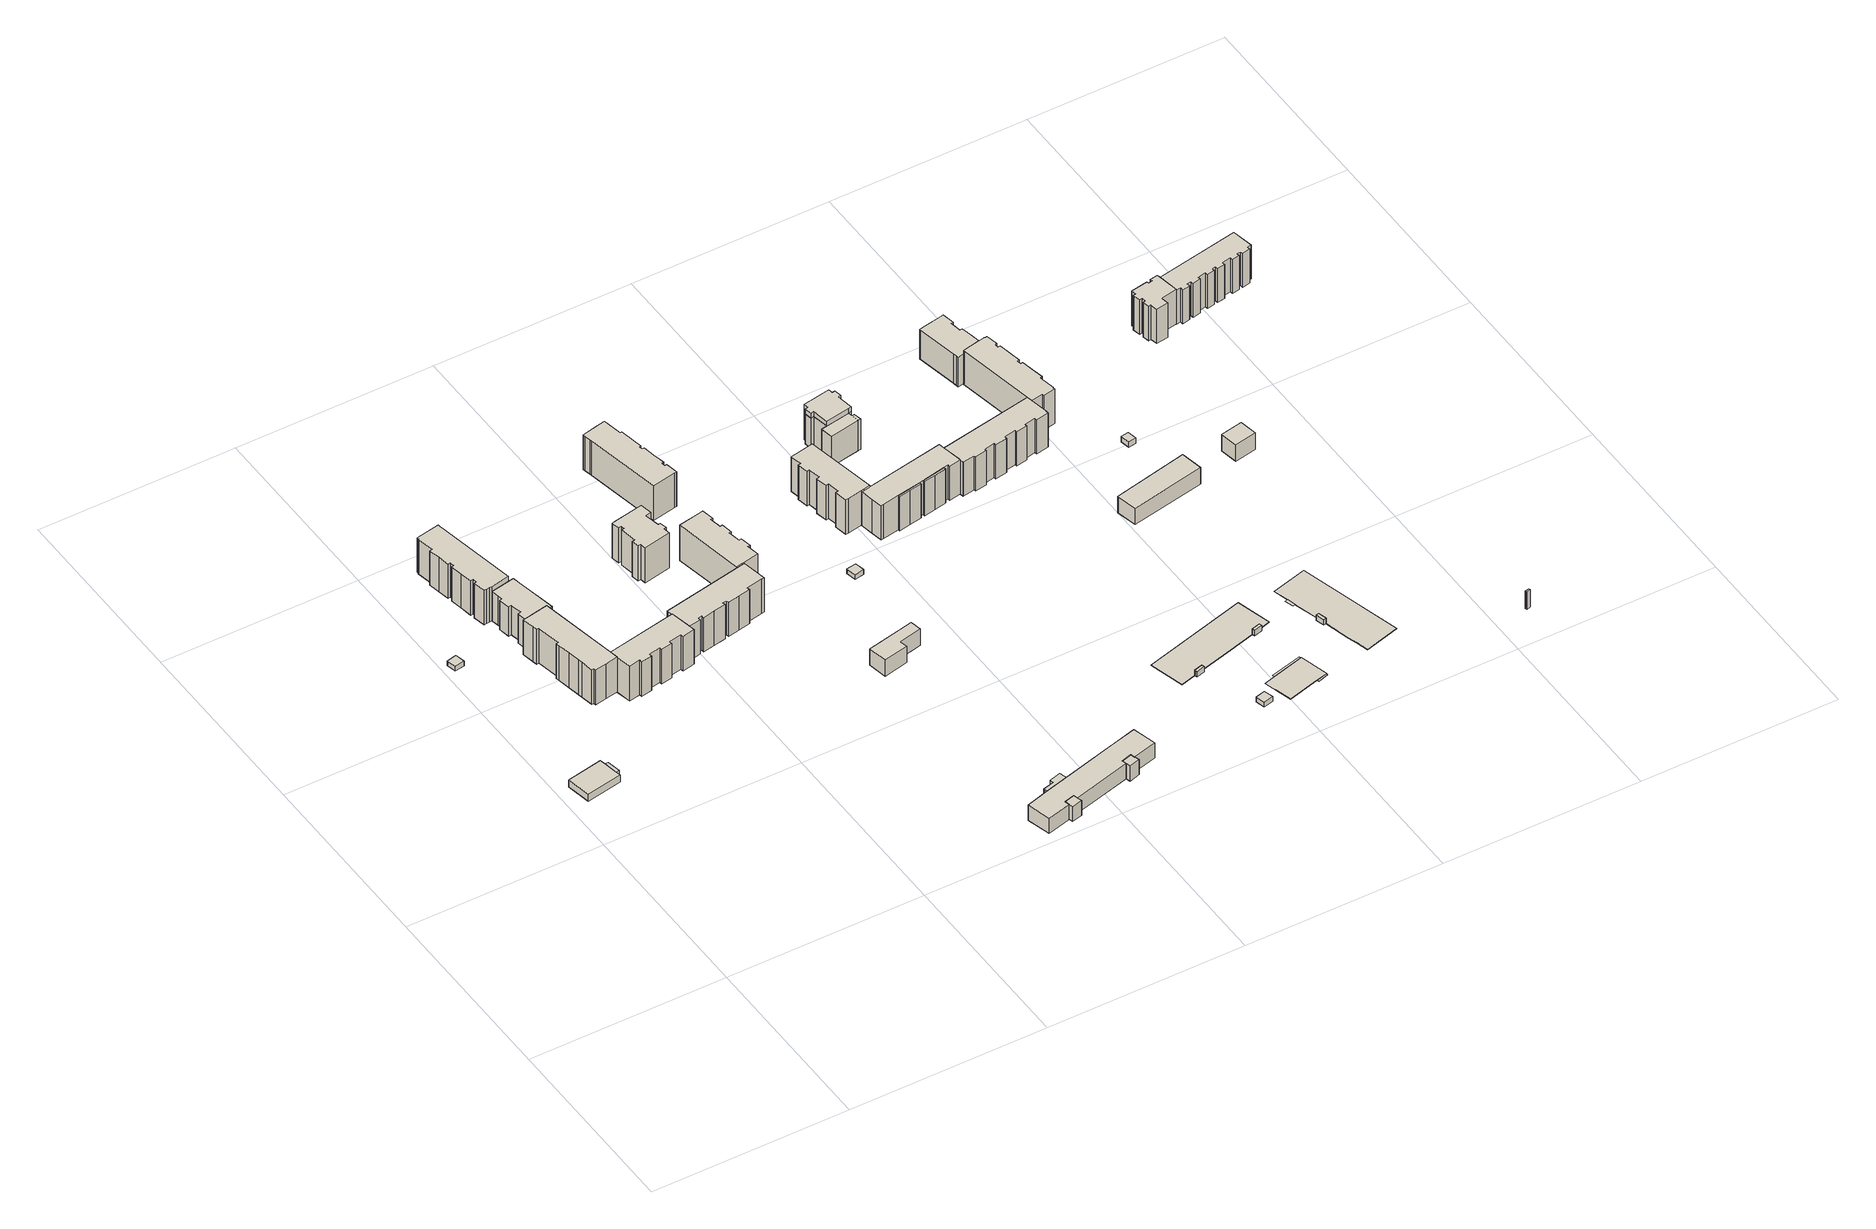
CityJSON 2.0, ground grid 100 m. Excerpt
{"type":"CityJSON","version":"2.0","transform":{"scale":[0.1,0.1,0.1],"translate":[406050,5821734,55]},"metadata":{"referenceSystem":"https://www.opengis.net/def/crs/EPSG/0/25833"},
"CityObjects":{
"building1":{"type":"Building","attributes":{"Gemeindeschluessel":"11000010","BezugspunktDach":"2200","function":"31001_2050","measuredHeight":3.8,"storeysAboveGround":1},"address":[{"country":"Germany","locality":"Berlin","thoroughfareNumber":"29","thoroughfareName":"Weißenfelser Straße"}],"geometry":[{"type":"Solid","lod":"1","boundaries":[[[[0,1,2,3,4,5]],[[6,7,8,9,10,11]],[[6,11,5,4]],[[7,6,4,3]],[[8,7,3,2]],[[9,8,2,1]],[[10,9,1,0]],[[11,10,0,5]]]]}]},
"building2":{"type":"Building","attributes":{"Gemeindeschluessel":"11000010","BezugspunktDach":"2200","function":"51009_1610","measuredHeight":4.03,"storeysAboveGround":0},"address":[{"country":"Germany","locality":"Berlin"}],"geometry":[{"type":"Solid","lod":"1","boundaries":[[[[2,12,13,3]],[[14,15,16,17]],[[14,17,3,13]],[[15,14,13,12]],[[16,15,12,2]],[[17,16,2,3]]]]}]},
"building3":{"type":"Building","attributes":{"Gemeindeschluessel":"11000010","BezugspunktDach":"2200","function":"31001_2000","measuredHeight":2.69,"storeysAboveGround":1},"address":[{"country":"Germany","locality":"Berlin","thoroughfareNumber":"43 (3)","thoroughfareName":"Weißenfelser Straße"}],"geometry":[{"type":"Solid","lod":"1","boundaries":[[[[18,19,20,21]],[[22,23,24,25]],[[22,25,21,20]],[[23,22,20,19]],[[24,23,19,18]],[[25,24,18,21]]]]}]},
"building4":{"type":"Building","attributes":{"Gemeindeschluessel":"11000010","BezugspunktDach":"2200","function":"31001_1010","measuredHeight":20.01,"storeysAboveGround":6},"address":[{"country":"Germany","locality":"Berlin","thoroughfareNumber":"28, 30, 32","thoroughfareName":"Weißenfelser Straße"}],"geometry":[{"type":"Solid","lod":"1","boundaries":[[[[26,27,28,29,30,31,32,33,34,35,36,37,38,39,40,41,42,43,44,45,46]],[[47,48,49,50,51,52,53,54,55,56,57,58,59,60,61,62,63,64,65,66,67]],[[47,67,46,45]],[[48,47,45,44]],[[49,48,44,43]],[[50,49,43,42]],[[51,50,42,41]],[[52,51,41,40]],[[53,52,40,39]],[[54,53,39,38]],[[55,54,38,37]],[[56,55,37,36]],[[57,56,36,35]],[[58,57,35,34]],[[59,58,34,33]],[[60,59,33,32]],[[61,60,32,31]],[[62,61,31,30]],[[63,62,30,29]],[[64,63,29,28]],[[65,64,28,27]],[[66,65,27,26]],[[67,66,26,46]]]]}]},
"building5":{"type":"Building","attributes":{"Gemeindeschluessel":"11000010","BezugspunktDach":"2200","function":"31001_1010","measuredHeight":17,"storeysAboveGround":6},"address":[{"country":"Germany","locality":"Berlin","thoroughfareNumber":"34, 36","thoroughfareName":"Weißenfelser Straße"}],"geometry":[{"type":"Solid","lod":"1","boundaries":[[[[68,69,70,71,72,73,74,75,76,77,78,79,80,81,82,83,84]],[[85,86,87,88,89,90,91,92,93,94,95,96,97,98,99,100,101]],[[85,101,84,83]],[[86,85,83,82]],[[87,86,82,81]],[[88,87,81,80]],[[89,88,80,79]],[[90,89,79,78]],[[91,90,78,77]],[[92,91,77,76]],[[93,92,76,75]],[[94,93,75,74]],[[95,94,74,73]],[[96,95,73,72]],[[97,96,72,71]],[[98,97,71,70]],[[99,98,70,69]],[[100,99,69,68]],[[101,100,68,84]]]]}]},
"building6":{"type":"Building","attributes":{"Gemeindeschluessel":"11000010","BezugspunktDach":"2200","function":"31001_1010","measuredHeight":19.73,"storeysAboveGround":6},"address":[{"country":"Germany","locality":"Berlin","thoroughfareNumber":"38, 40, 42","thoroughfareName":"Weißenfelser Straße"}],"geometry":[{"type":"Solid","lod":"1","boundaries":[[[[102,103,104,105,106,107,108,109,110,111,112,113,114,115,116,117,118,119,120,121,122,123,124,125,126,127]],[[128,129,130,131,132,133,134,135,136,137,138,139,140,141,142,143,144,145,146,147,148,149,150,151,152,153]],[[128,153,127,126]],[[129,128,126,125]],[[130,129,125,124]],[[131,130,124,123]],[[132,131,123,122]],[[133,132,122,121]],[[134,133,121,120]],[[135,134,120,119]],[[136,135,119,118]],[[137,136,118,117]],[[138,137,117,116]],[[139,138,116,115]],[[140,139,115,114]],[[141,140,114,113]],[[142,141,113,112]],[[143,142,112,111]],[[144,143,111,110]],[[145,144,110,109]],[[146,145,109,108]],[[147,146,108,107]],[[148,147,107,106]],[[149,148,106,105]],[[150,149,105,104]],[[151,150,104,103]],[[152,151,103,102]],[[153,152,102,127]]]]}]},
"building7":{"type":"Building","attributes":{"Gemeindeschluessel":"11000010","BezugspunktDach":"2200","function":"31001_1010","measuredHeight":20,"storeysAboveGround":6},"address":[{"country":"Germany","locality":"Berlin","thoroughfareNumber":"22, 24, 26","thoroughfareName":"Weißenfelser Straße"}],"geometry":[{"type":"Solid","lod":"1","boundaries":[[[[154,155,156,157,158,159,160,161,162,163,164,165,166,167,168,169,170,171,172]],[[173,174,175,176,177,178,179,180,181,182,183,184,185,186,187,188,189,190,191]],[[173,191,172,171]],[[174,173,171,170]],[[175,174,170,169]],[[176,175,169,168]],[[177,176,168,167]],[[178,177,167,166]],[[179,178,166,165]],[[180,179,165,164]],[[181,180,164,163]],[[182,181,163,162]],[[183,182,162,161]],[[184,183,161,160]],[[185,184,160,159]],[[186,185,159,158]],[[187,186,158,157]],[[188,187,157,156]],[[189,188,156,155]],[[190,189,155,154]],[[191,190,154,172]]]]}]},
"building8":{"type":"Building","attributes":{"Gemeindeschluessel":"11000010","BezugspunktDach":"2200","function":"31001_1010","measuredHeight":19.69,"storeysAboveGround":6},"address":[{"country":"Germany","locality":"Berlin","thoroughfareNumber":"16, 18, 20","thoroughfareName":"Weißenfelser Straße"}],"geometry":[{"type":"Solid","lod":"1","boundaries":[[[[192,193,194,195,196,197,198,199,200,201,202,203,204,205,206,207,208,209,210,211,212,213]],[[214,215,216,217,218,219,220,221,222,223,224,225,226,227,228,229,230,231,175,174,173,232]],[[214,232,213,212]],[[215,214,212,211]],[[216,215,211,210]],[[217,216,210,209]],[[218,217,209,208]],[[219,218,208,207]],[[220,219,207,206]],[[221,220,206,205]],[[222,221,205,204]],[[223,222,204,203]],[[224,223,203,202]],[[225,224,202,201]],[[226,225,201,200]],[[227,226,200,199]],[[228,227,199,198]],[[229,228,198,197]],[[230,229,197,196]],[[231,230,196,195]],[[175,231,195,194]],[[174,175,194,193]],[[173,174,193,192]],[[232,173,192,213]]]]}]},
"building9":{"type":"Building","attributes":{"Gemeindeschluessel":"11000010","BezugspunktDach":"2200","function":"31001_1010","measuredHeight":20.21,"storeysAboveGround":6},"address":[{"country":"Germany","locality":"Berlin","thoroughfareNumber":"7","thoroughfareName":"Schönburger Straße"}],"geometry":[{"type":"Solid","lod":"1","boundaries":[[[[233,234,235,236,237,238,239,240,241,242,243,244,245,246,247,248,249,250,251]],[[252,253,254,255,256,257,258,259,260,261,262,263,264,265,266,267,268,269,270]],[[252,270,251,250]],[[253,252,250,249]],[[254,253,249,248]],[[255,254,248,247]],[[256,255,247,246]],[[257,256,246,245]],[[258,257,245,244]],[[259,258,244,243]],[[260,259,243,242]],[[261,260,242,241]],[[262,261,241,240]],[[263,262,240,239]],[[264,263,239,238]],[[265,264,238,237]],[[266,265,237,236]],[[267,266,236,235]],[[268,267,235,234]],[[269,268,234,233]],[[270,269,233,251]]]]}]},
"building10":{"type":"Building","attributes":{"Gemeindeschluessel":"11000010","BezugspunktDach":"2200","function":"51009_1610","measuredHeight":8.57,"storeysAboveGround":0},"address":[{"country":"Germany","locality":"Berlin"}],"geometry":[{"type":"Solid","lod":"1","boundaries":[[[[271,272,273,274,275,276]],[[277,278,279,280,281,282]],[[277,282,276,275]],[[278,277,275,274]],[[279,278,274,273]],[[280,279,273,272]],[[281,280,272,271]],[[282,281,271,276]]]]}]},
"building11":{"type":"Building","attributes":{"Gemeindeschluessel":"11000010","BezugspunktDach":"2200","function":"51009_1610","measuredHeight":2.24,"storeysAboveGround":0},"address":[{"country":"Germany","locality":"Berlin"}],"geometry":[{"type":"Solid","lod":"1","boundaries":[[[[283,284,285,286]],[[287,288,289,290]],[[287,290,286,285]],[[288,287,285,284]],[[289,288,284,283]],[[290,289,283,286]]]]}]},
"building12":{"type":"Building","attributes":{"Gemeindeschluessel":"11000010","BezugspunktDach":"2200","function":"31001_1010","measuredHeight":20.32,"storeysAboveGround":6},"address":[{"country":"Germany","locality":"Berlin","thoroughfareNumber":"1, 3, 5","thoroughfareName":"Schönburger Straße"}],"geometry":[{"type":"Solid","lod":"1","boundaries":[[[[291,292,293,294,295,296,297,298,299,300,301,302,303,304,305,306,307]],[[308,309,310,311,312,313,314,315,316,317,318,319,320,216,215,214,321]],[[308,321,307,306]],[[309,308,306,305]],[[310,309,305,304]],[[311,310,304,303]],[[312,311,303,302]],[[313,312,302,301]],[[314,313,301,300]],[[315,314,300,299]],[[316,315,299,298]],[[317,316,298,297]],[[318,317,297,296]],[[319,318,296,295]],[[320,319,295,294]],[[216,320,294,293]],[[215,216,293,292]],[[214,215,292,291]],[[321,214,291,307]]]]}]},
"building13":{"type":"Building","attributes":{"Gemeindeschluessel":"11000010","function":"31001_3065"},"address":[{"country":"Germany","locality":"Berlin","thoroughfareNumber":"41","thoroughfareName":"Albert-Kuntz-Straße"}],"children":["building13-1","building13-2","building13-3"]},
"building13-1":{"type":"BuildingPart","attributes":{"BezugspunktDach":"2200","measuredHeight":8.82,"storeysAboveGround":3},"parents":["building13"],"geometry":[{"type":"MultiSurface","lod":"1","boundaries":[[[322,323,324,325,326,327,328,329,330,331,332,333,334,335,336,337]],[[338,339,340,341,342,343,344,345,346,347,348,349,350,351,352,353]],[[338,353,337,336]],[[340,339,335,334]],[[354,355,334,333]],[[342,341,333,332]],[[343,342,332,331]],[[344,343,331,330]],[[345,344,330,329]],[[346,345,329,328]],[[347,346,328,327]],[[348,347,327,326]],[[349,348,326,325]],[[350,349,325,324]],[[351,350,324,323]],[[352,351,323,322]],[[353,352,322,337]],[[339,338,356,336,335,357]],[[341,340,355,354]]]}]},
"building13-2":{"type":"BuildingPart","attributes":{"BezugspunktDach":"2200","measuredHeight":8.95,"storeysAboveGround":3},"parents":["building13"],"geometry":[{"type":"MultiSurface","lod":"1","boundaries":[[[336,335,358,359,360,361]],[[288,287,362,363,364,289]],[[288,289,361,360]],[[287,288,360,359]],[[362,287,359,358]],[[363,362,358,335]],[[335,339,338,364,363,335,336]],[[289,364,336,361]],[[338,339,335,336]]]}]},
"building13-3":{"type":"BuildingPart","attributes":{"BezugspunktDach":"2200","measuredHeight":3.03,"storeysAboveGround":3},"parents":["building13"],"geometry":[{"type":"MultiSurface","lod":"1","boundaries":[[[365,366,355,354,367,368,369,370]],[[371,372,373,374,375,376,377,378]],[[371,378,370,369]],[[372,371,369,368]],[[373,372,368,367]],[[374,373,367,354]],[[375,374,379,341,340,355]],[[376,375,355,366]],[[377,376,366,365]],[[378,377,365,370]],[[354,355,340,341,379]]]}]},
"building14":{"type":"Building","attributes":{"Gemeindeschluessel":"11000010","BezugspunktDach":"2200","function":"31001_3094","measuredHeight":9.31,"storeysAboveGround":2},"address":[{"country":"Germany","locality":"Berlin","thoroughfareNumber":"111 (3)","thoroughfareName":"Louis-Lewin-Straße"}],"geometry":[{"type":"Solid","lod":"1","boundaries":[[[[380,381,382,383,384,385]],[[386,387,388,389,390,391]],[[386,391,385,384]],[[387,386,384,383]],[[388,387,383,382]],[[389,388,382,381]],[[390,389,381,380]],[[391,390,380,385]]]]}]},
"building15":{"type":"Building","attributes":{"Gemeindeschluessel":"11000010","BezugspunktDach":"2200","function":"31001_1010","measuredHeight":19.98,"storeysAboveGround":6},"address":[{"country":"Germany","locality":"Berlin","thoroughfareNumber":"11, 13, 9","thoroughfareName":"Schönburger Straße"}],"geometry":[{"type":"Solid","lod":"1","boundaries":[[[[392,393,394,395,396,397,398,399,400,401,402,403,404,405,406,407,408,409,410,411,412,413]],[[414,415,416,417,418,419,420,421,422,423,424,425,426,427,428,429,430,431,432,433,434,435]],[[414,435,413,412]],[[415,414,412,411]],[[416,415,411,410]],[[417,416,410,409]],[[418,417,409,408]],[[419,418,408,407]],[[420,419,407,406]],[[421,420,406,405]],[[422,421,405,404]],[[423,422,404,403]],[[424,423,403,402]],[[425,424,402,401]],[[426,425,401,400]],[[427,426,400,399]],[[428,427,399,398]],[[429,428,398,397]],[[430,429,397,396]],[[431,430,396,395]],[[432,431,395,394]],[[433,432,394,393]],[[434,433,393,392]],[[435,434,392,413]]]]}]},
"building16":{"type":"Building","attributes":{"Gemeindeschluessel":"11000010","BezugspunktDach":"2200","function":"51009_1610","measuredHeight":8.61,"storeysAboveGround":0},"address":[{"country":"Germany","locality":"Berlin"}],"geometry":[{"type":"Solid","lod":"1","boundaries":[[[[436,437,438,439,440,441]],[[345,344,442,443,347,346]],[[345,346,441,440]],[[344,345,440,439]],[[442,344,439,438]],[[443,442,438,437]],[[347,443,437,436]],[[346,347,436,441]]]]}]},
"building17":{"type":"Building","attributes":{"Gemeindeschluessel":"11000010","BezugspunktDach":"2200","function":"51009_1610","measuredHeight":3.03,"storeysAboveGround":0},"address":[{"country":"Germany","locality":"Berlin"}],"geometry":[{"type":"Solid","lod":"1","boundaries":[[[[368,367,444,369]],[[445,373,372,371]],[[445,371,369,444]],[[373,445,444,367]],[[372,373,367,368]],[[371,372,368,369]]]]}]},
"building18":{"type":"Building","attributes":{"Gemeindeschluessel":"11000010","BezugspunktDach":"2200","function":"31001_2520","measuredHeight":2.7,"storeysAboveGround":1},"address":[{"country":"Germany","locality":"Berlin","thoroughfareNumber":"10 (1)","thoroughfareName":"Weißenfelser Straße"}],"geometry":[{"type":"Solid","lod":"1","boundaries":[[[[446,447,448,449]],[[450,451,452,453]],[[450,453,449,448]],[[451,450,448,447]],[[452,451,447,446]],[[453,452,446,449]]]]}]},
"building19":{"type":"Building","attributes":{"Gemeindeschluessel":"11000010","BezugspunktDach":"2200","function":"31001_1010","measuredHeight":20.03,"storeysAboveGround":6},"address":[{"country":"Germany","locality":"Berlin","thoroughfareNumber":"2, 4, 6","thoroughfareName":"Schönburger Straße"}],"geometry":[{"type":"Solid","lod":"1","boundaries":[[[[454,455,456,457,458,459,460,461,462,463,464,465,466,467,468,469,470]],[[471,472,473,474,475,476,477,478,479,480,481,482,483,484,485,486,487]],[[471,487,470,469]],[[472,471,469,468]],[[473,472,468,467]],[[474,473,467,466]],[[475,474,466,465]],[[476,475,465,464]],[[477,476,464,463]],[[478,477,463,462]],[[479,478,462,461]],[[480,479,461,460]],[[481,480,460,459]],[[482,481,459,458]],[[483,482,458,457]],[[484,483,457,456]],[[485,484,456,455]],[[486,485,455,454]],[[487,486,454,470]]]]}]},
"building20":{"type":"Building","attributes":{"Gemeindeschluessel":"11000010","function":"31001_1010"},"address":[{"country":"Germany","locality":"Berlin","thoroughfareNumber":"10, 12, 14","thoroughfareName":"Weißenfelser Straße"}],"children":["building20-1","building20-2","building20-3"]},
"building20-1":{"type":"BuildingPart","attributes":{"BezugspunktDach":"2200","measuredHeight":19.73,"storeysAboveGround":6},"parents":["building20"],"geometry":[{"type":"MultiSurface","lod":"1","boundaries":[[[488,489,490,491,492,493,494,495,496,497,498,499,500,501,502,503]],[[504,505,506,507,508,509,510,511,512,513,514,515,516,517,518,519]],[[504,519,503,502]],[[505,504,502,501]],[[506,505,501,500]],[[507,506,500,499]],[[508,507,499,498]],[[509,508,498,497]],[[510,509,497,496]],[[511,510,496,495]],[[512,511,495,494]],[[514,513,493,492]],[[516,515,491,490]],[[517,516,490,489]],[[518,517,489,488]],[[519,518,488,503]],[[513,512,494,493]],[[520,515,521,514,492,491]]]}]},
"building20-2":{"type":"BuildingPart","attributes":{"BezugspunktDach":"2200","measuredHeight":19.73,"storeysAboveGround":6},"parents":["building20"],"geometry":[{"type":"MultiSurface","lod":"1","boundaries":[[[522,523,524,492,491]],[[514,525,526,527,515]],[[525,514,492,524]],[[526,525,524,523]],[[527,526,523,522]],[[515,527,522,491]],[[528,514,529,515,491,492]]]}]},
"building20-3":{"type":"BuildingPart","attributes":{"BezugspunktDach":"2200","measuredHeight":19.73,"storeysAboveGround":6},"parents":["building20"],"geometry":[{"type":"Solid","lod":"1","boundaries":[[[[530,531,532,494,493]],[[512,533,534,535,513]],[[533,512,494,532]],[[534,533,532,531]],[[535,534,531,530]],[[513,535,530,493]],[[512,513,493,494]]]]}]},
"building21":{"type":"Building","attributes":{"Gemeindeschluessel":"11000010","BezugspunktDach":"2200","function":"51009_1610","measuredHeight":3,"storeysAboveGround":0},"address":[{"country":"Germany","locality":"Berlin"}],"geometry":[{"type":"Solid","lod":"1","boundaries":[[[[536,537,538,539]],[[540,541,542,543]],[[540,543,539,538]],[[541,540,538,537]],[[542,541,537,536]],[[543,542,536,539]]]]}]},
"building22":{"type":"Building","attributes":{"Gemeindeschluessel":"11000010","BezugspunktDach":"2200","function":"31001_2520","measuredHeight":2.77,"storeysAboveGround":1},"address":[{"country":"Germany","locality":"Berlin","thoroughfareNumber":"61","thoroughfareName":"Albert-Kuntz-Straße"}],"geometry":[{"type":"Solid","lod":"1","boundaries":[[[[544,545,546,547]],[[548,549,550,551]],[[548,551,547,546]],[[549,548,546,545]],[[550,549,545,544]],[[551,550,544,547]]]]}]},
"building23":{"type":"Building","attributes":{"Gemeindeschluessel":"11000010","function":"31001_1010"},"address":[{"country":"Germany","locality":"Berlin","thoroughfareNumber":"8","thoroughfareName":"Schönburger Straße"}],"children":["building23-1","building23-2","building23-3"]},
"building23-1":{"type":"BuildingPart","attributes":{"BezugspunktDach":"2200","measuredHeight":17.41,"storeysAboveGround":6},"parents":["building23"],"geometry":[{"type":"Solid","lod":"1","boundaries":[[[[552,553,554,555,556,557,558,559,560,561,562,563,564,565,566,567,568,569,570]],[[571,572,573,574,575,576,577,578,579,580,581,582,583,584,585,586,587,588,589]],[[571,589,570,569]],[[572,571,569,568]],[[573,572,568,567]],[[574,573,567,566]],[[575,574,566,565]],[[576,575,565,564]],[[577,576,564,563]],[[578,577,563,562]],[[579,578,562,561]],[[580,579,561,560]],[[581,580,560,559]],[[582,581,559,558]],[[583,582,558,557]],[[584,583,557,556]],[[585,584,556,555]],[[586,585,555,554]],[[587,586,554,553]],[[588,587,553,552]],[[589,588,552,570]]]]}]},
"building23-2":{"type":"BuildingPart","attributes":{"BezugspunktDach":"2200","measuredHeight":17.4,"storeysAboveGround":6},"parents":["building23"],"geometry":[{"type":"MultiSurface","lod":"1","boundaries":[[[590,591,592,593,594,595]],[[596,597,598,599,600,601]],[[596,601,595,594]],[[597,596,602,603,593]],[[598,597,593,592]],[[599,598,592,591]],[[600,599,591,590]],[[601,600,590,595]],[[604,594,593,603,602]]]}]},
"building23-3":{"type":"BuildingPart","attributes":{"BezugspunktDach":"2200","measuredHeight":19.9,"storeysAboveGround":6},"parents":["building23"],"geometry":[{"type":"MultiSurface","lod":"1","boundaries":[[[605,606,607,608,609,610,611,612,613,614,615,616,617]],[[618,619,620,621,622,623,624,625,603,602,626,627,628]],[[618,628,617,616]],[[619,618,616,615]],[[620,619,615,614]],[[621,620,614,613]],[[622,621,613,612]],[[623,622,612,611]],[[624,623,611,610]],[[625,624,610,609]],[[603,625,609,608]],[[602,594,593,608,607]],[[626,602,607,606]],[[627,626,606,605]],[[628,627,605,617]],[[603,629,593,594,602]]]}]},
"building24":{"type":"Building","attributes":{"Gemeindeschluessel":"11000010","BezugspunktDach":"2200","function":"31001_3060","measuredHeight":0.295,"storeysAboveGround":5},"address":[{"country":"Germany","locality":"Berlin","thoroughfareNumber":"63, 65, 67","thoroughfareName":"Albert-Kuntz-Straße"}],"geometry":[{"type":"Solid","lod":"1","boundaries":[[[[630,631,632,633,634,635,636,637,638,639]],[[640,641,642,643,644,645,646,647,648,649]],[[640,649,639,638]],[[641,640,638,637]],[[642,641,637,636]],[[643,642,636,635]],[[644,643,635,634]],[[645,644,634,633]],[[646,645,633,632]],[[647,646,632,631]],[[648,647,631,630]],[[649,648,630,639]]]]}]},
"building25":{"type":"Building","attributes":{"Gemeindeschluessel":"11000010","BezugspunktDach":"2200","function":"31001_3090","measuredHeight":0.13,"storeysAboveGround":2},"address":[{"country":"Germany","locality":"Berlin","thoroughfareNumber":"61","thoroughfareName":"Albert-Kuntz-Straße"}],"geometry":[{"type":"Solid","lod":"1","boundaries":[[[[650,651,652,653,654,655,656,657,658,659]],[[660,661,662,663,664,665,666,667,668,669]],[[660,669,659,658]],[[661,660,658,657]],[[662,661,657,656]],[[663,662,656,655]],[[664,663,655,654]],[[665,664,654,653]],[[666,665,653,652]],[[667,666,652,651]],[[668,667,651,650]],[[669,668,650,659]]]]}]},
"building26":{"type":"Building","attributes":{"Gemeindeschluessel":"11000010","BezugspunktDach":"2200","function":"51009_1610","measuredHeight":0.076,"storeysAboveGround":0},"address":[{"country":"Germany","locality":"Berlin"}],"geometry":[{"type":"MultiSurface","lod":"1","boundaries":[[[670,671,672,673]]]}]},
"building27":{"type":"Building","attributes":{"Gemeindeschluessel":"11000010","BezugspunktDach":"2200","function":"51009_1610","measuredHeight":0.047,"storeysAboveGround":0},"address":[{"country":"Germany","locality":"Berlin"}],"geometry":[{"type":"Solid","lod":"1","boundaries":[[[[674,675,676,677]],[[664,678,679,665]],[[664,665,677,676]],[[678,664,676,675]],[[679,678,675,674]],[[665,679,674,677]]]]}]},
"building28":{"type":"Building","attributes":{"Gemeindeschluessel":"11000010","BezugspunktDach":"2200","function":"51009_1610","measuredHeight":3,"storeysAboveGround":0},"address":[{"country":"Germany","locality":"Berlin"}],"geometry":[{"type":"Solid","lod":"1","boundaries":[[[[680,681,682,683]],[[684,685,686,687]],[[684,687,683,682]],[[685,684,682,681]],[[686,685,681,680]],[[687,686,680,683]]]]}]},
"building29":{"type":"Building","attributes":{"Gemeindeschluessel":"11000010","BezugspunktDach":"2200","function":"31001_1010","measuredHeight":19.68,"storeysAboveGround":6},"address":[{"country":"Germany","locality":"Berlin","thoroughfareNumber":"2, 4, 6, 8","thoroughfareName":"Weißenfelser Straße"}],"geometry":[{"type":"Solid","lod":"1","boundaries":[[[[688,689,690,691,692,693,694,695,696,697,698,699,700,701,702,703,704,705,706,707,708,709,710,711,712]],[[713,714,715,716,717,718,719,720,721,722,723,724,725,726,727,728,729,730,731,732,733,734,735,736,737]],[[713,737,712,711]],[[714,713,711,710]],[[715,714,710,709]],[[716,715,709,708]],[[717,716,708,707]],[[718,717,707,706]],[[719,718,706,705]],[[720,719,705,704]],[[721,720,704,703]],[[722,721,703,702]],[[723,722,702,701]],[[724,723,701,700]],[[725,724,700,699]],[[726,725,699,698]],[[727,726,698,697]],[[728,727,697,696]],[[729,728,696,695]],[[730,729,695,694]],[[731,730,694,693]],[[732,731,693,692]],[[733,732,692,691]],[[734,733,691,690]],[[735,734,690,689]],[[736,735,689,688]],[[737,736,688,712]]]]}]},
"building30":{"type":"Building","attributes":{"Gemeindeschluessel":"11000010","BezugspunktDach":"2200","function":"51009_1610","measuredHeight":3,"storeysAboveGround":0},"address":[{"country":"Germany","locality":"Berlin"}],"geometry":[{"type":"Solid","lod":"1","boundaries":[[[[738,739,740,741]],[[742,743,744,745]],[[742,745,741,740]],[[743,742,740,739]],[[744,743,739,738]],[[745,744,738,741]]]]}]},
"building31":{"type":"Building","attributes":{"Gemeindeschluessel":"11000010","BezugspunktDach":"2200","function":"51009_1610","measuredHeight":0.043,"storeysAboveGround":0},"address":[{"country":"Germany","locality":"Berlin"}],"geometry":[{"type":"MultiSurface","lod":"1","boundaries":[[[746,747,748,749]]]}]},
"building32":{"type":"Building","attributes":{"Gemeindeschluessel":"11000010","BezugspunktDach":"2200","function":"31001_3060","measuredHeight":0.179,"storeysAboveGround":5},"address":[{"country":"Germany","locality":"Berlin","thoroughfareNumber":"69, 71, 73","thoroughfareName":"Albert-Kuntz-Straße"}],"geometry":[{"type":"Solid","lod":"1","boundaries":[[[[748,747,750,751,752,753,754,755,756,757]],[[758,759,760,761,762,763,764,765,766,767]],[[758,767,757,756]],[[759,758,756,755]],[[760,759,755,754]],[[761,760,754,753]],[[762,761,753,752]],[[763,762,752,751]],[[764,763,751,750]],[[765,764,750,747]],[[766,765,747,748]],[[767,766,748,757]]]]}]},
"building33":{"type":"Building","attributes":{"Gemeindeschluessel":"11000010","BezugspunktDach":"2200","function":"31001_1010","measuredHeight":19.84,"storeysAboveGround":6},"address":[{"country":"Germany","locality":"Berlin","thoroughfareNumber":"113, 115","thoroughfareName":"Louis-Lewin-Straße"},{"country":"Germany","locality":"Berlin","thoroughfareNumber":"2A","thoroughfareName":"Weißenfelser Straße"}],"geometry":[{"type":"Solid","lod":"1","boundaries":[[[[768,769,770,771,772,773,774,775,776,777,778,779,780,781,782,783,784,785,786,787,788,789,790,791,792]],[[793,794,795,796,797,798,799,800,801,802,803,804,805,806,807,808,809,810,811,812,813,814,815,816,817]],[[793,817,792,791]],[[794,793,791,790]],[[795,794,790,789]],[[796,795,789,788]],[[797,796,788,787]],[[798,797,787,786]],[[799,798,786,785]],[[800,799,785,784]],[[801,800,784,783]],[[802,801,783,782]],[[803,802,782,781]],[[804,803,781,780]],[[805,804,780,779]],[[806,805,779,778]],[[807,806,778,777]],[[808,807,777,776]],[[809,808,776,775]],[[810,809,775,774]],[[811,810,774,773]],[[812,811,773,772]],[[813,812,772,771]],[[814,813,771,770]],[[815,814,770,769]],[[816,815,769,768]],[[817,816,768,792]]]]}]},
"building34":{"type":"Building","attributes":{"name":"U-Bahnhof Louis-Lewin-Straße","Gemeindeschluessel":"11000010","BezugspunktDach":"2200","function":"31001_3094","measuredHeight":9.46,"storeysAboveGround":2},"address":[{"country":"Germany","locality":"Berlin","thoroughfareNumber":"111 (1)","thoroughfareName":"Louis-Lewin-Straße"}],"geometry":[{"type":"Solid","lod":"1","boundaries":[[[[818,819,820,821]],[[822,823,824,825]],[[822,825,821,820]],[[823,822,820,819]],[[824,823,819,818]],[[825,824,818,821]]]]}]},
"building35":{"type":"Building","attributes":{"Gemeindeschluessel":"11000010","BezugspunktDach":"2200","function":"31001_1010","measuredHeight":17.09,"storeysAboveGround":5},"address":[{"country":"Germany","locality":"Berlin","thoroughfareNumber":"117, 119","thoroughfareName":"Louis-Lewin-Straße"}],"geometry":[{"type":"Solid","lod":"1","boundaries":[[[[826,827,828,829,830,831,832,833,834,835,836,837,838,839,840]],[[841,842,843,844,845,846,847,848,849,850,851,852,853,854,855]],[[841,855,840,839]],[[842,841,839,838]],[[843,842,838,837]],[[844,843,837,836]],[[845,844,836,835]],[[846,845,835,834]],[[847,846,834,833]],[[848,847,833,832]],[[849,848,832,831]],[[850,849,831,830]],[[851,850,830,829]],[[852,851,829,828]],[[853,852,828,827]],[[854,853,827,826]],[[855,854,826,840]]]]}]},
"building36":{"type":"Building","attributes":{"Gemeindeschluessel":"11000010","BezugspunktDach":"2200","function":"31001_2000","measuredHeight":3.06,"storeysAboveGround":1},"address":[{"country":"Germany","locality":"Berlin","thoroughfareNumber":"111 (4)","thoroughfareName":"Louis-Lewin-Straße"}],"geometry":[{"type":"Solid","lod":"1","boundaries":[[[[856,857,858,859]],[[860,861,862,863]],[[860,863,859,858]],[[861,860,858,857]],[[862,861,857,856]],[[863,862,856,859]]]]}]},
"building37":{"type":"Building","attributes":{"Gemeindeschluessel":"11000010","BezugspunktDach":"2200","function":"31001_3094","measuredHeight":9.55,"storeysAboveGround":2},"address":[{"country":"Germany","locality":"Berlin","thoroughfareNumber":"111 (2)","thoroughfareName":"Louis-Lewin-Straße"}],"geometry":[{"type":"Solid","lod":"1","boundaries":[[[[864,865,866,867]],[[868,869,870,871]],[[868,871,867,866]],[[869,868,866,865]],[[870,869,865,864]],[[871,870,864,867]]]]}]},
"building38":{"type":"Building","attributes":{"Gemeindeschluessel":"11000010","BezugspunktDach":"2200","function":"51009_1610","measuredHeight":10.11,"storeysAboveGround":0},"address":[{"country":"Germany","locality":"Berlin"}],"geometry":[{"type":"Solid","lod":"1","boundaries":[[[[872,873,874,875]],[[876,877,878,879]],[[876,879,875,874]],[[877,876,874,873]],[[878,877,873,872]],[[879,878,872,875]]]]}]},
"building39":{"type":"Building","attributes":{"Gemeindeschluessel":"11000010","BezugspunktDach":"2200","function":"31001_1010","measuredHeight":19.87,"storeysAboveGround":6},"address":[{"country":"Germany","locality":"Berlin","thoroughfareNumber":"1","thoroughfareName":"Böhlener Straße"}],"geometry":[{"type":"Solid","lod":"1","boundaries":[[[[880,881,882,883,884,885,886,887,888,889,890,891,892,893,894,895,896,897,898]],[[899,900,901,902,903,904,905,906,907,908,909,910,911,912,913,914,915,916,917]],[[899,917,898,897]],[[900,899,897,896]],[[901,900,896,895]],[[902,901,895,894]],[[903,902,894,893]],[[904,903,893,892]],[[905,904,892,891]],[[906,905,891,890]],[[907,906,890,889]],[[908,907,889,888]],[[909,908,888,887]],[[910,909,887,886]],[[911,910,886,885]],[[912,911,885,884]],[[913,912,884,883]],[[914,913,883,882]],[[915,914,882,881]],[[916,915,881,880]],[[917,916,880,898]]]]}]},
"building40":{"type":"Building","attributes":{"Gemeindeschluessel":"11000010","function":"31001_1010"},"address":[{"country":"Germany","locality":"Berlin","thoroughfareNumber":"3, 5, 7","thoroughfareName":"Böhlener Straße"}],"children":["building40-1","building40-2"]},
"building40-1":{"type":"BuildingPart","attributes":{"BezugspunktDach":"2200","measuredHeight":19.63,"storeysAboveGround":6},"parents":["building40"],"geometry":[{"type":"MultiSurface","lod":"1","boundaries":[[[918,919,920,921,922,923,924,925,926,927,928,929,930,931,932,933,934,935,936,937,938,939,940,941,942,943,944,945]],[[946,947,948,949,950,951,952,953,954,955,956,957,958,959,960,961,962,963,964,965,966,967,968,969,970,971,972,973]],[[974,975,945,944]],[[946,973,976,977,978]],[[947,946,944,943]],[[948,947,943,942]],[[949,948,942,941]],[[950,949,941,940]],[[951,950,940,939]],[[952,951,939,938]],[[953,952,938,937]],[[954,953,937,936]],[[955,954,936,935]],[[956,955,935,934]],[[957,956,934,933]],[[958,957,933,932]],[[959,958,932,931]],[[960,959,931,930]],[[961,960,930,929]],[[962,961,929,928]],[[963,962,928,927]],[[964,963,927,926]],[[965,964,926,925]],[[966,965,925,924]],[[967,966,924,923]],[[968,967,923,922]],[[969,968,922,921]],[[970,969,921,920]],[[971,970,920,919]],[[972,971,919,918]],[[973,972,918,945]],[[978,977,976,975,974]]]}]},
"building40-2":{"type":"BuildingPart","attributes":{"BezugspunktDach":"2200","measuredHeight":3.76,"storeysAboveGround":6},"parents":["building40"],"geometry":[{"type":"MultiSurface","lod":"1","boundaries":[[[979,975,974,980,981,982,983,984,985]],[[986,987,988,989,990,977,976,991,992]],[[986,992,985,984]],[[987,986,984,983]],[[988,987,983,982]],[[989,988,982,981]],[[990,989,981,980]],[[977,990,980,974]],[[991,976,975,979]],[[992,991,979,985]],[[976,977,974,975,993]]]}]}
},
"vertices":[
[75,1245,74],[257,1279,74],[252,1304,74],[239,1374,74],[233,1403,74],[52,1369,74],[233,1403,35],[239,1374,35],[252,1304,35],[257,1279,35],[75,1245,35],[52,1369,35],
[269,1307,74],[256,1377,74],[256,1377,33],[269,1307,33],[252,1304,33],[239,1374,33],
[15,2233,87],[65,2242,87],[55,2292,87],[5,2281,87],[55,2292,60],[65,2242,60],[15,2233,60],[5,2281,60],
[336,2115,252],[340,2094,252],[352,2096,252],[375,1975,252],[363,1972,252],[367,1953,252],[379,1892,252],[390,1832,252],[394,1811,252],[406,1750,252],[416,1751,252],[419,1739,252],[479,1750,252],[542,1761,252],[539,1774,252],[533,1807,252],[458,2202,252],[369,2185,252],[353,2182,252],[337,2179,252],[324,2177,252],[337,2179,52],[353,2182,52],[369,2185,52],[458,2202,52],[533,1807,52],[539,1774,52],[542,1761,52],[479,1750,52],[419,1739,52],[416,1751,52],[406,1750,52],[394,1811,52],[390,1832,52],[379,1892,52],[367,1953,52],[363,1972,52],[375,1975,52],[352,2096,52],[340,2094,52],[336,2115,52],[324,2177,52],
[330,2304,227],[345,2307,227],[356,2249,227],[341,2246,227],[353,2182,227],[369,2185,227],[458,2202,227],[489,2208,227],[450,2412,227],[443,2444,227],[443,2449,227],[414,2443,227],[321,2426,227],[322,2421,227],[329,2388,227],[334,2364,227],[319,2362,227],[334,2364,57],[329,2388,57],[322,2421,57],[321,2426,57],[414,2443,57],[443,2449,57],[443,2444,57],[450,2412,57],[489,2208,57],[458,2202,57],[369,2185,57],[353,2182,57],[341,2246,57],[356,2249,57],[345,2307,57],[330,2304,57],[319,2362,57],
[226,2762,258],[213,2760,258],[224,2702,258],[235,2645,258],[248,2648,258],[252,2626,258],[239,2623,258],[250,2563,258],[261,2502,258],[274,2505,258],[278,2484,258],[265,2481,258],[277,2420,258],[290,2422,258],[290,2421,258],[308,2424,258],[321,2426,258],[414,2443,258],[341,2829,258],[339,2839,258],[333,2870,258],[331,2882,258],[271,2871,258],[211,2860,258],[213,2847,258],[210,2847,258],[213,2847,60],[211,2860,60],[271,2871,60],[331,2882,60],[333,2870,60],[339,2839,60],[341,2829,60],[414,2443,60],[321,2426,60],[308,2424,60],[290,2421,60],[290,2422,60],[277,2420,60],[265,2481,60],[278,2484,60],[274,2505,60],[261,2502,60],[250,2563,60],[239,2623,60],[252,2626,60],[248,2648,60],[235,2645,60],[224,2702,60],[213,2760,60],[226,2762,60],[210,2847,60],
[539,1774,249],[542,1761,249],[556,1685,249],[614,1697,249],[617,1683,249],[673,1694,249],[670,1707,249],[730,1719,249],[732,1705,249],[788,1716,249],[785,1729,249],[851,1742,249],[853,1728,249],[917,1741,249],[914,1754,249],[911,1770,249],[908,1784,249],[890,1875,249],[533,1807,249],[890,1875,49],[908,1784,49],[911,1770,49],[914,1754,49],[917,1741,49],[853,1728,49],[851,1742,49],[785,1729,49],[788,1716,49],[732,1705,49],[730,1719,49],[670,1707,49],[673,1694,49],[617,1683,49],[614,1697,49],[556,1685,49],[542,1761,49],[539,1774,49],[533,1807,49],
[890,1875,246],[908,1784,246],[911,1770,246],[974,1782,246],[971,1796,246],[992,1800,246],[994,1786,246],[1055,1798,246],[1116,1809,246],[1113,1823,246],[1134,1827,246],[1136,1813,246],[1196,1825,246],[1256,1836,246],[1253,1849,246],[1336,1865,246],[1349,1867,246],[1338,1927,246],[1326,1990,246],[1314,1988,246],[1283,1982,246],[884,1905,246],[1283,1982,49],[1314,1988,49],[1326,1990,49],[1338,1927,49],[1349,1867,49],[1336,1865,49],[1253,1849,49],[1256,1836,49],[1196,1825,49],[1136,1813,49],[1134,1827,49],[1113,1823,49],[1116,1809,49],[1055,1798,49],[994,1786,49],[992,1800,49],[971,1796,49],[974,1782,49],[884,1905,49],
[980,2457,258],[995,2459,258],[998,2442,258],[983,2439,258],[998,2354,258],[983,2352,258],[990,2314,258],[1005,2316,258],[1010,2288,258],[1148,2316,258],[1142,2349,258],[1155,2351,258],[1148,2388,258],[1135,2386,258],[1121,2462,258],[1150,2468,258],[1139,2530,258],[987,2501,258],[972,2498,258],[987,2501,56],[1139,2530,56],[1150,2468,56],[1121,2462,56],[1135,2386,56],[1148,2388,56],[1155,2351,56],[1142,2349,56],[1148,2316,56],[1010,2288,56],[1005,2316,56],[990,2314,56],[983,2352,56],[998,2354,56],[983,2439,56],[998,2442,56],[995,2459,56],[980,2457,56],[972,2498,56],
[1756,39,141],[1762,17,141],[1815,32,141],[1809,54,141],[1803,77,141],[1750,62,141],[1803,77,56],[1809,54,56],[1815,32,56],[1762,17,56],[1756,39,56],[1750,62,56],
[1716,179,76],[1773,194,76],[1768,213,76],[1712,197,76],[1768,213,54],[1773,194,54],[1716,179,54],[1712,197,54],
[1283,1982,253],[1314,1988,253],[1326,1990,253],[1403,2005,253],[1391,2068,253],[1404,2070,253],[1393,2125,253],[1381,2122,253],[1369,2184,253],[1381,2186,253],[1371,2243,253],[1358,2240,253],[1347,2299,253],[1359,2301,253],[1347,2364,253],[1335,2362,253],[1215,2339,253],[1335,2362,49],[1347,2364,49],[1359,2301,49],[1347,2299,49],[1358,2240,49],[1371,2243,49],[1381,2186,49],[1369,2184,49],[1381,2122,49],[1393,2125,49],[1404,2070,49],[1391,2068,49],[1403,2005,49],[1215,2339,49],
[1636,7,143],[1756,39,143],[1750,62,143],[1803,77,143],[1809,54,143],[2102,132,143],[2096,155,143],[2149,170,143],[2156,148,143],[2277,180,143],[2245,299,143],[2126,269,143],[2067,253,143],[1837,191,143],[1721,160,143],[1604,127,143],[1721,160,55],[1837,191,55],[2067,253,55],[2126,269,55],[2245,299,55],[2277,180,55],[2156,148,55],[2149,170,55],[2096,155,55],[2102,132,55],[1809,54,55],[1803,77,55],[1750,62,55],[1756,39,55],[1636,7,55],[1604,127,55],[2126,269,84],[2067,253,84],[1721,160,98],[1837,191,86],
[1827,229,143],[1768,213,143],[1773,194,143],[1716,179,143],[1827,229,54],[1837,191,54],[1721,160,54],
[2007,251,84],[2063,266,84],[2120,291,84],[2065,277,84],[2061,292,84],[2001,275,84],[2061,292,54],[2065,277,54],[2120,291,54],[2126,269,54],[2067,253,54],[2063,266,54],[2007,251,54],[2001,275,54],[2126,269,63],
[1597,1282,100],[1724,1308,100],[1714,1347,100],[1831,1373,100],[1820,1429,100],[1580,1378,100],[1820,1429,6],[1831,1373,6],[1714,1347,6],[1724,1308,6],[1597,1282,6],[1580,1378,6],
[1165,3026,264],[1171,2997,264],[1173,2986,264],[1246,2601,264],[1368,2625,264],[1378,2627,264],[1366,2689,264],[1356,2687,264],[1352,2707,264],[1363,2709,264],[1351,2772,264],[1340,2831,264],[1330,2829,264],[1326,2848,264],[1336,2850,264],[1325,2909,264],[1314,2969,264],[1304,2967,264],[1288,3052,264],[1285,3066,264],[1223,3053,264],[1162,3040,264],[1223,3053,65],[1285,3066,65],[1288,3052,65],[1304,2967,65],[1314,2969,65],[1325,2909,65],[1336,2850,65],[1326,2848,65],[1330,2829,65],[1340,2831,65],[1351,2772,65],[1363,2709,65],[1352,2707,65],[1356,2687,65],[1366,2689,65],[1378,2627,65],[1368,2625,65],[1246,2601,65],[1173,2986,65],[1171,2997,65],[1165,3026,65],[1162,3040,65],
[2102,132,142],[2109,109,142],[2163,125,142],[2156,148,142],[2149,170,142],[2096,155,142],[2163,125,55],[2109,109,55],
[2116,307,84],[2116,307,54],
[1794,1844,70],[1843,1853,70],[1834,1903,70],[1785,1895,70],[1834,1903,43],[1843,1853,43],[1794,1844,43],[1785,1895,43],
[1861,2342,255],[1874,2345,255],[1886,2283,255],[1872,2280,255],[1883,2223,255],[1897,2225,255],[1909,2164,255],[1894,2162,255],[1906,2098,255],[1921,2101,255],[1996,2115,255],[2009,2117,255],[2042,2123,255],[1974,2481,255],[1853,2458,255],[1864,2399,255],[1851,2397,255],[1864,2399,55],[1853,2458,55],[1974,2481,55],[2042,2123,55],[2009,2117,55],[1996,2115,55],[1921,2101,55],[1906,2098,55],[1894,2162,55],[1909,2164,55],[1897,2225,55],[1883,2223,55],[1872,2280,55],[1886,2283,55],[1874,2345,55],[1861,2342,55],[1851,2397,55],
[2008,2049,248],[2019,1992,248],[2032,1995,248],[2115,2010,248],[2236,2033,248],[2258,2037,248],[2377,2060,248],[2401,2064,248],[2403,2053,248],[2463,2064,248],[2461,2075,248],[2444,2167,248],[2438,2196,248],[2042,2123,248],[2009,2117,248],[1996,2115,248],[2009,2117,51],[2042,2123,51],[2438,2196,51],[2444,2167,51],[2461,2075,51],[2463,2064,51],[2403,2053,51],[2401,2064,51],[2377,2060,51],[2258,2037,51],[2236,2033,51],[2115,2010,51],[2032,1995,51],[2019,1992,51],[2008,2049,51],[1996,2115,51],[2115,2010,199],[2134,2014,51],
[2117,1999,248],[2178,2011,248],[2238,2022,248],[2238,2022,51],[2178,2011,51],[2117,1999,51],[2236,2033,199],[2217,2029,51],
[2260,2026,248],[2319,2037,248],[2379,2049,248],[2379,2049,51],[2319,2037,51],[2260,2026,51],
[2707,526,85],[2750,538,85],[2746,552,85],[2703,540,85],[2746,552,55],[2750,538,55],[2707,526,55],[2703,540,55],
[2845,203,90],[2895,215,90],[2882,263,90],[2833,250,90],[2882,263,62],[2895,215,62],[2845,203,62],[2833,250,62],
[2067,2642,235],[2083,2645,235],[2098,2563,235],[2070,2558,235],[2082,2496,235],[2231,2523,235],[2245,2525,235],[2238,2565,235],[2225,2562,235],[2221,2584,235],[2236,2587,235],[2222,2670,235],[2236,2673,235],[2230,2710,235],[2215,2707,235],[2211,2731,235],[2072,2707,235],[2077,2682,235],[2061,2680,235],[2077,2682,61],[2072,2707,61],[2211,2731,61],[2215,2707,61],[2230,2710,61],[2236,2673,61],[2222,2670,61],[2236,2587,61],[2221,2584,61],[2225,2562,61],[2238,2565,61],[2245,2525,61],[2231,2523,61],[2082,2496,61],[2070,2558,61],[2098,2563,61],[2083,2645,61],[2067,2642,61],[2061,2680,61],
[2082,2496,234],[2231,2523,234],[2225,2562,234],[2221,2584,234],[2098,2563,234],[2070,2558,234],[2098,2563,60],[2221,2584,60],[2225,2562,60],[2231,2523,60],[2082,2496,60],[2070,2558,60],[2098,2563,64],[2221,2584,64],[2098,2563,205],
[2067,2642,263],[2083,2645,263],[2098,2563,263],[2221,2584,263],[2236,2587,263],[2222,2670,263],[2236,2673,263],[2230,2710,263],[2215,2707,263],[2211,2731,263],[2072,2707,263],[2077,2682,263],[2061,2680,263],[2077,2682,64],[2072,2707,64],[2211,2731,64],[2215,2707,64],[2230,2710,64],[2236,2673,64],[2222,2670,64],[2236,2587,64],[2083,2645,64],[2067,2642,64],[2061,2680,64],[2221,2584,170],
[2627,520,54],[2703,540,54],[2746,552,54],[2877,587,54],[2920,599,54],[3050,634,54],[3094,646,54],[3155,663,54],[3107,840,54],[2580,697,54],[3107,840,51],[3155,663,51],[3094,646,51],[3050,634,51],[2920,599,51],[2877,587,51],[2746,552,51],[2703,540,51],[2627,520,51],[2580,697,51],
[2943,288,59],[2947,272,59],[2970,190,59],[3132,234,59],[3185,248,59],[3188,249,59],[3150,393,59],[3146,392,59],[2987,349,59],[2931,334,59],[2987,349,57],[3146,392,57],[3150,393,57],[3188,249,57],[3185,248,57],[3132,234,57],[2970,190,57],[2947,272,57],[2943,288,57],[2931,334,57],
[2987,349,58],[3146,392,58],[3144,402,58],[2985,359,58],
[3135,224,58],[3188,238,58],[3185,248,58],[3132,234,58],[3188,238,57],[3135,224,57],
[3054,620,86],[3098,631,86],[3094,646,86],[3050,634,86],[3094,646,56],[3098,631,56],[3054,620,56],[3050,634,56],
[2461,2075,247],[2463,2064,247],[2466,2046,247],[2469,2046,247],[2528,2057,247],[2530,2046,247],[2590,2057,247],[2588,2068,247],[2642,2078,247],[2644,2067,247],[2705,2078,247],[2703,2090,247],[2763,2101,247],[2765,2090,247],[2821,2100,247],[2819,2111,247],[2876,2122,247],[2879,2111,247],[2943,2123,247],[2941,2134,247],[2943,2134,247],[2928,2213,247],[2926,2224,247],[2920,2255,247],[2444,2167,247],[2920,2255,50],[2926,2224,50],[2928,2213,50],[2943,2134,50],[2941,2134,50],[2943,2123,50],[2879,2111,50],[2876,2122,50],[2819,2111,50],[2821,2100,50],[2765,2090,50],[2763,2101,50],[2703,2090,50],[2705,2078,50],[2644,2067,50],[2642,2078,50],[2588,2068,50],[2590,2057,50],[2530,2046,50],[2528,2057,50],[2469,2046,50],[2466,2046,50],[2463,2064,50],[2461,2075,50],[2444,2167,50],
[3343,522,86],[3357,526,86],[3346,569,86],[3331,566,86],[3346,569,56],[3357,526,56],[3343,522,56],[3331,566,56],
[3296,696,55],[3310,700,55],[3299,743,55],[3284,739,55],
[3346,569,55],[3357,526,55],[3392,396,55],[3404,353,55],[3421,291,55],[3598,339,55],[3456,867,55],[3278,819,55],[3456,867,53],[3598,339,53],[3421,291,53],[3404,353,53],[3392,396,53],[3357,526,53],[3346,569,53],[3310,700,53],[3299,743,53],[3278,819,53],
[2920,2255,250],[2926,2224,250],[2984,2235,250],[2986,2224,250],[3046,2235,250],[3044,2247,250],[3047,2247,250],[3031,2330,250],[3042,2332,250],[3030,2393,250],[3019,2453,250],[3008,2451,250],[3004,2472,250],[3015,2474,250],[3004,2535,250],[2993,2595,250],[2981,2593,250],[2978,2612,250],[2989,2614,250],[2977,2676,250],[2966,2673,250],[2965,2677,250],[2948,2673,250],[2935,2671,250],[2846,2653,250],[2935,2671,52],[2948,2673,52],[2965,2677,52],[2966,2673,52],[2977,2676,52],[2989,2614,52],[2978,2612,52],[2981,2593,52],[2993,2595,52],[3004,2535,52],[3015,2474,52],[3004,2472,52],[3008,2451,52],[3019,2453,52],[3030,2393,52],[3042,2332,52],[3031,2330,52],[3047,2247,52],[3044,2247,52],[3046,2235,52],[2986,2224,52],[2984,2235,52],[2926,2224,52],[2920,2255,52],[2846,2653,52],
[3024,1545,100],[3400,1618,100],[3379,1730,100],[3002,1649,100],[3379,1730,5],[3400,1618,5],[3024,1545,5],[3002,1649,5],
[2810,2676,229],[2813,2656,229],[2815,2647,229],[2846,2653,229],[2935,2671,229],[2948,2673,229],[2937,2732,229],[2925,2794,229],[2912,2791,229],[2902,2848,229],[2914,2850,229],[2902,2912,229],[2890,2910,229],[2800,2893,229],[2769,2887,229],[2800,2893,58],[2890,2910,58],[2902,2912,58],[2914,2850,58],[2902,2848,58],[2912,2791,58],[2925,2794,58],[2937,2732,58],[2948,2673,58],[2935,2671,58],[2846,2653,58],[2815,2647,58],[2813,2656,58],[2810,2676,58],[2769,2887,58],
[3230,1928,92],[3269,1935,92],[3260,1982,92],[3221,1976,92],[3260,1982,61],[3269,1935,61],[3230,1928,61],[3221,1976,61],
[3606,1662,100],[3718,1683,100],[3701,1773,100],[3590,1752,100],[3701,1773,5],[3718,1683,5],[3606,1662,5],[3590,1752,5],
[4138,146,157],[4158,152,157],[4155,160,157],[4135,156,157],[4155,160,56],[4158,152,56],[4138,146,56],[4135,156,56],
[3653,2523,257],[3667,2525,257],[3671,2504,257],[3658,2501,257],[3664,2467,257],[3678,2470,257],[3685,2433,257],[3746,2443,257],[3739,2481,257],[3823,2497,257],[3803,2606,257],[3801,2617,257],[3761,2610,257],[3763,2598,257],[3743,2594,257],[3741,2604,257],[3655,2589,257],[3660,2564,257],[3646,2561,257],[3660,2564,58],[3655,2589,58],[3741,2604,58],[3743,2594,58],[3763,2598,58],[3761,2610,58],[3801,2617,58],[3803,2606,58],[3823,2497,58],[3739,2481,58],[3746,2443,58],[3685,2433,58],[3678,2470,58],[3664,2467,58],[3658,2501,58],[3671,2504,58],[3667,2525,58],[3653,2523,58],[3646,2561,58],
[3823,2497,250],[3847,2501,250],[3849,2487,250],[3888,2494,250],[3885,2508,250],[3906,2512,250],[3909,2498,250],[3950,2506,250],[3947,2520,250],[3989,2528,250],[3992,2513,250],[4030,2520,250],[4027,2535,250],[4046,2538,250],[4048,2524,250],[4088,2531,250],[4086,2545,250],[4131,2554,250],[4134,2539,250],[4171,2546,250],[4168,2560,250],[4189,2564,250],[4192,2550,250],[4232,2557,250],[4229,2572,250],[4250,2576,250],[4230,2685,250],[3803,2606,250],[4230,2685,54],[4250,2576,54],[4229,2572,54],[4232,2557,54],[4192,2550,54],[4189,2564,54],[4168,2560,54],[4171,2546,54],[4134,2539,54],[4131,2554,54],[4086,2545,54],[4088,2531,54],[4048,2524,54],[4046,2538,54],[4027,2535,54],[4030,2520,54],[3992,2513,54],[3989,2528,54],[3947,2520,54],[3950,2506,54],[3909,2498,54],[3906,2512,54],[3885,2508,54],[3888,2494,54],[3849,2487,54],[3847,2501,54],[3823,2497,54],[3803,2606,54],[4230,2685,100],[3803,2606,100],[3803,2606,62],[4230,2685,62],[4230,2685,63],
[3801,2617,100],[4218,2746,100],[4134,2730,100],[4112,2726,100],[3897,2686,100],[3876,2682,100],[3791,2666,100],[3876,2682,62],[3897,2686,62],[4112,2726,62],[4134,2730,62],[4218,2746,62],[3801,2617,62],[3791,2666,62],[3803,2606,93]
]}
